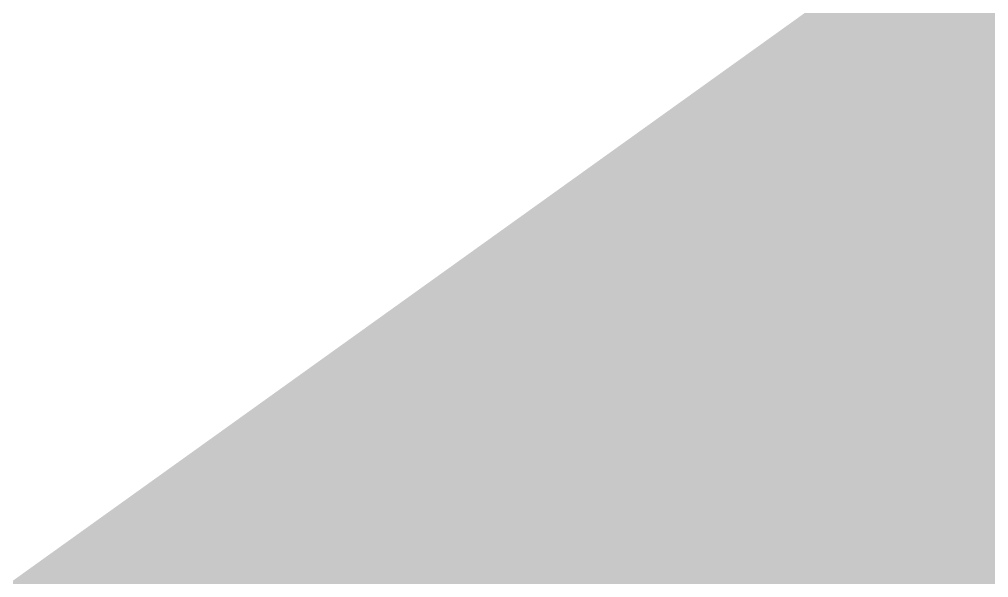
# Model space of a CAD drawing. Header units: millimetres. Extents: x 4739 to 8339, y 4047 to 5430.
# Drawn here: x 6724.6652 to 6724.717, y 4621.3444 to 4621.3742 of the extents above; entities that cross this region are included whole.
import ezdxf

# ---------------------------------------------------------------- set-up
doc = ezdxf.new("R2010")
doc.units = ezdxf.units.MM
doc.header["$LTSCALE"] = 10
doc.layers.add('Comentarios', color=7, linetype='Continuous')
doc.layers.add('Material', color=7, linetype='Continuous')

# ---------------------------------------------------------------- blocks, each defined once
blk = doc.blocks.new('ac1')
at = {"layer": 'Material'}
h = blk.add_hatch(color=57, dxfattribs=at)
h.dxf.hatch_style = 1
h.paths.add_polyline_path([(-122.819605, 125.592881), (-122.900219, 126.032452), (-138.248623, 115.026409), (-137.884179, 114.780399)])
h.paths.add_polyline_path([(-122.900219, 126.032452), (-122.819605, 125.592881), (-116.845228, 121.710988), (-116.634305, 121.569311), (-116.43447, 121.425644), (-116.245692, 121.280064), (-116.15544, 121.20658), (-116.067942, 121.132646), (-115.983193, 121.058271), (-115.901191, 120.983465), (-115.82193, 120.908238), (-115.745409, 120.832598), (-115.671622, 120.756556), (-115.600567, 120.680122), (-115.532241, 120.603303), (-115.466638, 120.526111), (-115.403757, 120.448555), (-115.343593, 120.370643), (-115.286142, 120.292387), (-115.231402, 120.213795), (-115.179369, 120.134877), (-115.13004, 120.055643), (-115.08341, 119.976102), (-115.039477, 119.896263), (-114.998236, 119.816138), (-114.959685, 119.735734), (-114.923821, 119.655063), (-114.890639, 119.574132), (-114.860136, 119.492954), (-114.832309, 119.411535), (-114.807154, 119.329888), (-114.784929, 119.248969), (-114.787966, 119.284143), (-114.794754, 119.345715), (-114.803009, 119.407193), (-114.812732, 119.468574), (-114.82953, 119.557828), (-114.849453, 119.646853), (-114.872503, 119.735638), (-114.898686, 119.82417), (-114.928006, 119.912436), (-114.960467, 120.000425), (-114.996074, 120.088123), (-115.034831, 120.175519), (-115.076742, 120.262601), (-115.121811, 120.349355), (-115.170044, 120.43577), (-115.221445, 120.521833), (-115.276017, 120.607533), (-115.333765, 120.692857), (-115.394694, 120.777793), (-115.458809, 120.862328), (-115.526113, 120.946451), (-115.596611, 121.030149), (-115.670308, 121.11341), (-115.747208, 121.196222), (-115.827316, 121.278573), (-115.910636, 121.360451), (-115.997172, 121.441844), (-116.086931, 121.522739), (-116.179915, 121.603124), (-116.27613, 121.682988), (-116.375581, 121.762319), (-116.478271, 121.841104), (-116.584207, 121.919331), (-116.693391, 121.996988), (-116.921529, 122.150545)])
h.paths.add_polyline_path([(-120.773532, 116.530987), (-120.700923, 116.565634), (-120.628118, 116.60209), (-120.55512, 116.640372), (-120.481935, 116.680498), (-120.408568, 116.722483), (-120.335023, 116.766346), (-120.261305, 116.812102), (-120.113372, 116.90936), (-119.964806, 117.014393), (-119.887211, 117.072225), (-119.812756, 117.129824), (-119.741413, 117.187186), (-119.673157, 117.244309), (-119.607962, 117.301191), (-119.5458, 117.357829), (-119.486648, 117.414221), (-119.430477, 117.470364), (-119.377263, 117.526257), (-119.326979, 117.581896), (-119.279599, 117.63728), (-119.235097, 117.692406), (-119.193448, 117.747272), (-119.154624, 117.801876), (-119.118601, 117.856214), (-119.085352, 117.910285), (-119.06976, 117.93722), (-119.054852, 117.964087), (-119.040624, 117.990886), (-119.027074, 118.017617), (-119.014198, 118.044279), (-119.001993, 118.070872), (-118.990456, 118.097396), (-118.979583, 118.123851), (-118.969371, 118.150236), (-118.959817, 118.176551), (-118.950918, 118.202796), (-118.942671, 118.22897), (-118.935072, 118.255073), (-118.928118, 118.281105), (-118.921805, 118.307065), (-118.916132, 118.332954), (-118.911094, 118.35877), (-118.906688, 118.384514), (-118.902911, 118.410186), (-118.89976, 118.435784), (-118.897232, 118.461309), (-118.895323, 118.486761), (-118.89403, 118.512139), (-118.89335, 118.537443), (-118.893279, 118.562672), (-118.893815, 118.587827), (-118.894955, 118.612907), (-118.896694, 118.637911), (-118.89903, 118.66284), (-118.90196, 118.687693), (-118.905481, 118.712469), (-118.909588, 118.73717), (-118.914899, 118.764822), (-118.920941, 118.792377), (-118.927711, 118.819835), (-118.935204, 118.847194), (-118.943416, 118.874455), (-118.952343, 118.901617), (-118.961979, 118.92868), (-118.97227, 118.955515), (-118.974416, 118.913549), (-118.979485, 118.862497), (-118.987052, 118.811153), (-118.997144, 118.759519), (-119.009786, 118.707596), (-119.025004, 118.655389), (-119.042825, 118.602898), (-119.063273, 118.550127), (-119.086374, 118.497077), (-119.105693, 118.457118), (-119.119258, 118.430387), (-119.133502, 118.403588), (-119.157406, 118.360554), (-119.197319, 118.295712), (-119.23338, 118.241373), (-119.272243, 118.186768), (-119.313935, 118.131901), (-119.358481, 118.076774), (-119.405908, 118.021388), (-119.456242, 117.965748), (-119.509508, 117.909854), (-119.565733, 117.853709), (-119.624943, 117.797316), (-119.687163, 117.740677), (-119.752421, 117.683794), (-119.820741, 117.62667), (-119.892151, 117.569306), (-119.966677, 117.511706), (-120.044344, 117.453872), (-120.193048, 117.348837), (-120.341118, 117.251576), (-120.414903, 117.205819), (-120.488515, 117.161956), (-120.561949, 117.119969), (-120.6352, 117.079843), (-120.708264, 117.041559), (-120.781135, 117.005102), (-120.853809, 116.970455), (-120.926282, 116.9376), (-120.998547, 116.906521), (-121.070601, 116.8772), (-121.142439, 116.849621), (-121.214055, 116.823766), (-121.285447, 116.799618), (-121.356607, 116.77716), (-121.427533, 116.756375), (-121.498219, 116.737246), (-121.56866, 116.719755), (-121.638853, 116.703884), (-121.708791, 116.689617), (-121.778472, 116.676936), (-121.847889, 116.665824), (-121.917039, 116.656263), (-121.985917, 116.648236), (-122.054518, 116.641725), (-122.122837, 116.636713), (-122.190871, 116.633181), (-122.258614, 116.631113), (-122.326063, 116.630491), (-122.393212, 116.631298), (-122.460057, 116.633514), (-122.526594, 116.637124), (-122.592818, 116.642109), (-122.658725, 116.648451), (-122.724309, 116.656133), (-122.789568, 116.665136), (-122.854496, 116.675444), (-122.919089, 116.687039), (-122.983343, 116.699901), (-123.047253, 116.714015), (-123.110814, 116.729361), (-123.174024, 116.745923), (-123.236876, 116.763681), (-123.299367, 116.782619), (-123.361493, 116.802718), (-123.423249, 116.82396), (-123.484631, 116.846329), (-123.545635, 116.869804), (-123.606256, 116.89437), (-123.726333, 116.946698), (-123.84483, 117.003171), (-123.961712, 117.063643), (-124.076946, 117.127972), (-124.190499, 117.196014), (-124.302337, 117.267625), (-127.096358, 119.114373), (-127.011258, 118.674859), (-124.219256, 116.82815), (-124.107499, 116.756541), (-123.99403, 116.688501), (-123.878881, 116.624173), (-123.762087, 116.563702), (-123.64368, 116.507231), (-123.523693, 116.454904), (-123.463119, 116.430339), (-123.402162, 116.406864), (-123.340827, 116.384496), (-123.279119, 116.363254), (-123.217042, 116.343156), (-123.154599, 116.324219), (-123.091796, 116.306461), (-123.028637, 116.2899), (-122.965125, 116.274554), (-122.901266, 116.260441), (-122.837064, 116.247578), (-122.772522, 116.235984), (-122.707646, 116.225677), (-122.64244, 116.216673), (-122.576908, 116.208991), (-122.511055, 116.202649), (-122.444885, 116.197665), (-122.378403, 116.194055), (-122.311613, 116.191839), (-122.244519, 116.191032), (-122.177126, 116.191654), (-122.109439, 116.193722), (-122.041462, 116.197253), (-121.9732, 116.202266), (-121.904657, 116.208777), (-121.835837, 116.216804), (-121.766746, 116.226364), (-121.697388, 116.237476), (-121.627767, 116.250157), (-121.557888, 116.264423), (-121.487756, 116.280293), (-121.417375, 116.297784), (-121.34675, 116.316913), (-121.275887, 116.337698), (-121.204788, 116.360155), (-121.133459, 116.384302), (-121.061906, 116.410156), (-120.990131, 116.437735), (-120.918141, 116.467055), (-120.84594, 116.498133)])
h.paths.add_polyline_path([(-127.764311, 115.316964), (-127.850559, 115.756399), (-130.404117, 109.731152), (-130.190037, 109.586642)])

msp = doc.modelspace()

# ---------------------------------------------------------------- block references
at = {"layer": 'Comentarios'}
msp.add_blockref('ac1', (6852.509765, 4498.857523), dxfattribs=at)

doc.saveas('drawing.dxf')
